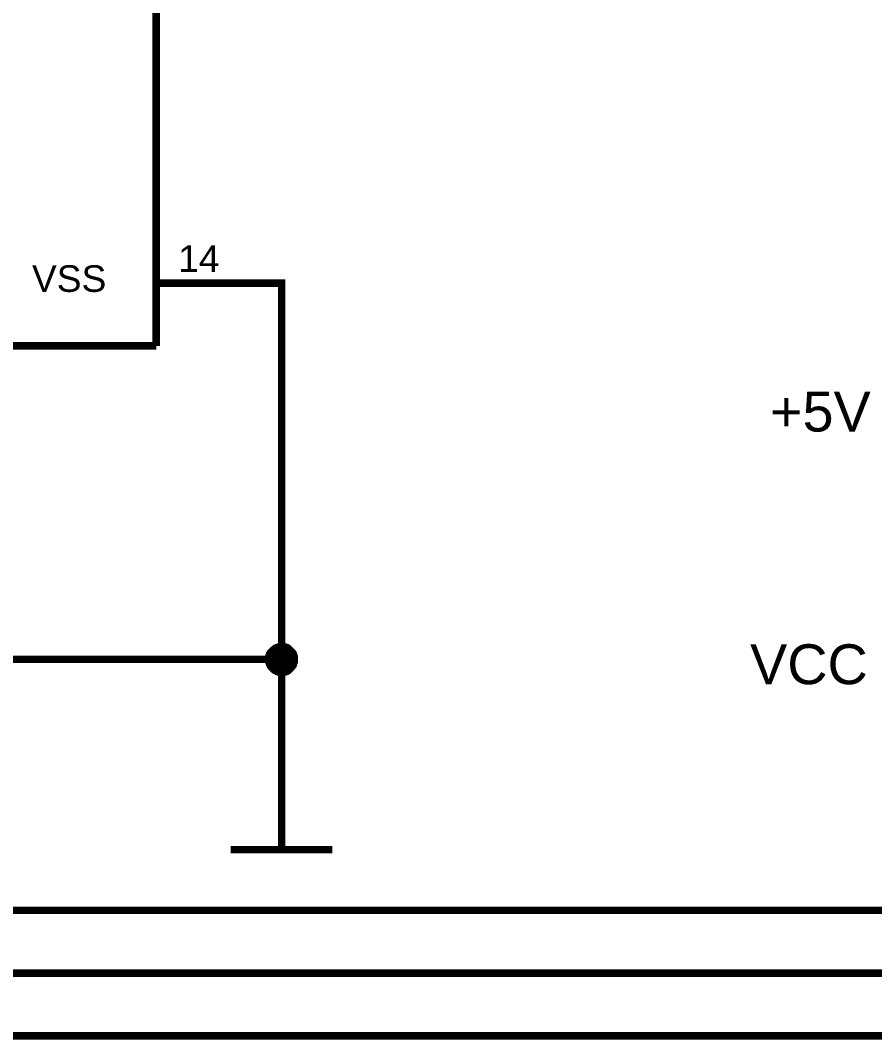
# Model space of a CAD drawing. Header units: millimetres. Extents: x -2024 to 917, y -725 to 13.
# Drawn here: x 806.51 to 840.53, y -313.94 to -273.33 of the extents above; entities that cross this region are included whole.
import ezdxf

# ---------------------------------------------------------------- set-up
doc = ezdxf.new("R2010")
doc.units = ezdxf.units.MM
doc.layers.add('Sheet', color=255, linetype='Continuous')
doc.styles.get("Standard").update_dxf_attribs({"font": 'arial.ttf'})

msp = doc.modelspace()

# ---------------------------------------------------------------- linework, layer by layer
at = {"layer": 'Sheet'}
for points, const_width in [([(811.92, -245.037), (811.92, -286.301)], 0.3), ([(811.92, -283.801), (814.419, -283.801)], 0.3), ([(814.419, -283.801), (816.918, -283.801), (816.918, -298.787), (816.918, -301.287)], 0.3), ([(811.92, -286.301), (794.426, -286.301)], 0.3), ([(816.405, -298.787), (816.405, -298.754), (816.405, -298.737), (816.405, -298.704), (816.422, -298.687), (816.422, -298.654), (816.422, -298.638), (816.438, -298.621), (816.438, -298.588), (816.455, -298.572), (816.472, -298.555), (816.488, -298.522), (816.488, -298.505), (816.505, -298.489), (816.521, -298.472), (816.538, -298.456), (816.554, -298.439), (816.571, -298.423), (816.587, -298.406), (816.621, -298.389), (816.637, -298.373), (816.654, -298.356), (816.67, -298.356), (816.703, -298.34), (816.72, -298.323), (816.736, -298.323), (816.77, -298.307), (816.786, -298.307), (816.819, -298.307), (816.836, -298.29), (816.869, -298.29), (816.885, -298.29), (816.918, -298.29)], 0.3), ([(816.405, -298.787), (816.405, -298.754), (816.405, -298.737), (816.405, -298.704), (816.422, -298.687), (816.422, -298.654), (816.422, -298.638), (816.438, -298.621), (816.438, -298.588), (816.455, -298.572), (816.472, -298.555), (816.488, -298.522), (816.488, -298.505), (816.505, -298.489), (816.521, -298.472), (816.538, -298.456), (816.554, -298.439), (816.571, -298.423), (816.587, -298.406), (816.621, -298.389), (816.637, -298.373), (816.654, -298.356), (816.67, -298.356), (816.703, -298.34), (816.72, -298.323), (816.736, -298.323), (816.77, -298.307), (816.786, -298.307), (816.819, -298.307), (816.836, -298.29), (816.869, -298.29), (816.885, -298.29), (816.918, -298.29)], 0.3), ([(816.405, -298.787), (816.405, -298.754), (816.405, -298.737), (816.405, -298.704), (816.422, -298.687), (816.422, -298.654), (816.422, -298.638), (816.438, -298.621), (816.438, -298.588), (816.455, -298.572), (816.472, -298.555), (816.488, -298.522), (816.488, -298.505), (816.505, -298.489), (816.521, -298.472), (816.538, -298.456), (816.554, -298.439), (816.571, -298.423), (816.587, -298.406), (816.621, -298.389), (816.637, -298.373), (816.654, -298.356), (816.67, -298.356), (816.703, -298.34), (816.72, -298.323), (816.736, -298.323), (816.77, -298.307), (816.786, -298.307), (816.819, -298.307), (816.836, -298.29), (816.869, -298.29), (816.885, -298.29), (816.918, -298.29)], 0.3), ([(816.405, -298.787), (816.405, -298.754), (816.405, -298.737), (816.405, -298.704), (816.422, -298.687), (816.422, -298.654), (816.422, -298.638), (816.438, -298.621), (816.438, -298.588), (816.455, -298.572), (816.472, -298.555), (816.488, -298.522), (816.488, -298.505), (816.505, -298.489), (816.521, -298.472), (816.538, -298.456), (816.554, -298.439), (816.571, -298.423), (816.587, -298.406), (816.621, -298.389), (816.637, -298.373), (816.654, -298.356), (816.67, -298.356), (816.703, -298.34), (816.72, -298.323), (816.736, -298.323), (816.77, -298.307), (816.786, -298.307), (816.819, -298.307), (816.836, -298.29), (816.869, -298.29), (816.885, -298.29), (816.918, -298.29)], 0.3), ([(816.405, -298.787), (816.405, -298.754), (816.405, -298.737), (816.405, -298.704), (816.422, -298.687), (816.422, -298.654), (816.422, -298.638), (816.438, -298.621), (816.438, -298.588), (816.455, -298.572), (816.472, -298.555), (816.488, -298.522), (816.488, -298.505), (816.505, -298.489), (816.521, -298.472), (816.538, -298.456), (816.554, -298.439), (816.571, -298.423), (816.587, -298.406), (816.621, -298.389), (816.637, -298.373), (816.654, -298.356), (816.67, -298.356), (816.703, -298.34), (816.72, -298.323), (816.736, -298.323), (816.77, -298.307), (816.786, -298.307), (816.819, -298.307), (816.836, -298.29), (816.869, -298.29), (816.885, -298.29), (816.918, -298.29)], 0.0991), ([(816.405, -298.787), (816.405, -298.754), (816.405, -298.737), (816.405, -298.704), (816.422, -298.687), (816.422, -298.654), (816.422, -298.638), (816.438, -298.621), (816.438, -298.588), (816.455, -298.572), (816.472, -298.555), (816.488, -298.522), (816.488, -298.505), (816.505, -298.489), (816.521, -298.472), (816.538, -298.456), (816.554, -298.439), (816.571, -298.423), (816.587, -298.406), (816.621, -298.389), (816.637, -298.373), (816.654, -298.356), (816.67, -298.356), (816.703, -298.34), (816.72, -298.323), (816.736, -298.323), (816.77, -298.307), (816.786, -298.307), (816.819, -298.307), (816.836, -298.29), (816.869, -298.29), (816.885, -298.29), (816.918, -298.29)], 0.0991), ([(816.405, -298.787), (816.405, -298.754), (816.405, -298.737), (816.405, -298.704), (816.422, -298.687), (816.422, -298.654), (816.422, -298.638), (816.438, -298.621), (816.438, -298.588), (816.455, -298.572), (816.472, -298.555), (816.488, -298.522), (816.488, -298.505), (816.505, -298.489), (816.521, -298.472), (816.538, -298.456), (816.554, -298.439), (816.571, -298.423), (816.587, -298.406), (816.621, -298.389), (816.637, -298.373), (816.654, -298.356), (816.67, -298.356), (816.703, -298.34), (816.72, -298.323), (816.736, -298.323), (816.77, -298.307), (816.786, -298.307), (816.819, -298.307), (816.836, -298.29), (816.869, -298.29), (816.885, -298.29), (816.918, -298.29)], 0.0991), ([(816.405, -298.787), (816.405, -298.754), (816.405, -298.737), (816.405, -298.704), (816.422, -298.687), (816.422, -298.654), (816.422, -298.638), (816.438, -298.621), (816.438, -298.588), (816.455, -298.572), (816.472, -298.555), (816.488, -298.522), (816.488, -298.505), (816.505, -298.489), (816.521, -298.472), (816.538, -298.456), (816.554, -298.439), (816.571, -298.423), (816.587, -298.406), (816.621, -298.389), (816.637, -298.373), (816.654, -298.356), (816.67, -298.356), (816.703, -298.34), (816.72, -298.323), (816.736, -298.323), (816.77, -298.307), (816.786, -298.307), (816.819, -298.307), (816.836, -298.29), (816.869, -298.29), (816.885, -298.29), (816.918, -298.29)], 0.0991), ([(816.918, -298.29), (816.918, -298.29)], 0.3), ([(816.918, -298.29), (816.952, -298.29), (816.968, -298.29), (817.001, -298.29), (817.018, -298.307), (817.051, -298.307), (817.067, -298.307), (817.084, -298.323), (817.117, -298.323), (817.134, -298.34), (817.15, -298.356), (817.183, -298.356), (817.2, -298.373), (817.216, -298.389), (817.233, -298.406), (817.249, -298.423), (817.266, -298.439), (817.283, -298.456), (817.299, -298.472), (817.316, -298.489), (817.332, -298.505), (817.349, -298.522), (817.349, -298.555), (817.365, -298.572), (817.382, -298.588), (817.382, -298.621), (817.398, -298.638), (817.398, -298.654), (817.398, -298.687), (817.415, -298.704), (817.415, -298.737), (817.415, -298.754), (817.415, -298.787)], 0.3), ([(816.918, -298.29), (816.918, -298.29)], 0.3), ([(816.918, -298.29), (816.952, -298.29), (816.968, -298.29), (817.001, -298.29), (817.018, -298.307), (817.051, -298.307), (817.067, -298.307), (817.084, -298.323), (817.117, -298.323), (817.134, -298.34), (817.15, -298.356), (817.183, -298.356), (817.2, -298.373), (817.216, -298.389), (817.233, -298.406), (817.249, -298.423), (817.266, -298.439), (817.283, -298.456), (817.299, -298.472), (817.316, -298.489), (817.332, -298.505), (817.349, -298.522), (817.349, -298.555), (817.365, -298.572), (817.382, -298.588), (817.382, -298.621), (817.398, -298.638), (817.398, -298.654), (817.398, -298.687), (817.415, -298.704), (817.415, -298.737), (817.415, -298.754), (817.415, -298.787)], 0.3), ([(816.918, -298.29), (816.918, -298.29)], 0.3), ([(816.918, -298.29), (816.952, -298.29), (816.968, -298.29), (817.001, -298.29), (817.018, -298.307), (817.051, -298.307), (817.067, -298.307), (817.084, -298.323), (817.117, -298.323), (817.134, -298.34), (817.15, -298.356), (817.183, -298.356), (817.2, -298.373), (817.216, -298.389), (817.233, -298.406), (817.249, -298.423), (817.266, -298.439), (817.283, -298.456), (817.299, -298.472), (817.316, -298.489), (817.332, -298.505), (817.349, -298.522), (817.349, -298.555), (817.365, -298.572), (817.382, -298.588), (817.382, -298.621), (817.398, -298.638), (817.398, -298.654), (817.398, -298.687), (817.415, -298.704), (817.415, -298.737), (817.415, -298.754), (817.415, -298.787)], 0.3), ([(816.918, -298.29), (816.918, -298.29)], 0.3), ([(816.918, -298.29), (816.952, -298.29), (816.968, -298.29), (817.001, -298.29), (817.018, -298.307), (817.051, -298.307), (817.067, -298.307), (817.084, -298.323), (817.117, -298.323), (817.134, -298.34), (817.15, -298.356), (817.183, -298.356), (817.2, -298.373), (817.216, -298.389), (817.233, -298.406), (817.249, -298.423), (817.266, -298.439), (817.283, -298.456), (817.299, -298.472), (817.316, -298.489), (817.332, -298.505), (817.349, -298.522), (817.349, -298.555), (817.365, -298.572), (817.382, -298.588), (817.382, -298.621), (817.398, -298.638), (817.398, -298.654), (817.398, -298.687), (817.415, -298.704), (817.415, -298.737), (817.415, -298.754), (817.415, -298.787)], 0.3), ([(816.918, -298.29), (816.918, -298.29)], 0.0991), ([(816.918, -298.29), (816.952, -298.29), (816.968, -298.29), (817.001, -298.29), (817.018, -298.307), (817.051, -298.307), (817.067, -298.307), (817.084, -298.323), (817.117, -298.323), (817.134, -298.34), (817.15, -298.356), (817.183, -298.356), (817.2, -298.373), (817.216, -298.389), (817.233, -298.406), (817.249, -298.423), (817.266, -298.439), (817.283, -298.456), (817.299, -298.472), (817.316, -298.489), (817.332, -298.505), (817.349, -298.522), (817.349, -298.555), (817.365, -298.572), (817.382, -298.588), (817.382, -298.621), (817.398, -298.638), (817.398, -298.654), (817.398, -298.687), (817.415, -298.704), (817.415, -298.737), (817.415, -298.754), (817.415, -298.787)], 0.0991), ([(816.918, -298.29), (816.918, -298.29)], 0.0991), ([(816.918, -298.29), (816.952, -298.29), (816.968, -298.29), (817.001, -298.29), (817.018, -298.307), (817.051, -298.307), (817.067, -298.307), (817.084, -298.323), (817.117, -298.323), (817.134, -298.34), (817.15, -298.356), (817.183, -298.356), (817.2, -298.373), (817.216, -298.389), (817.233, -298.406), (817.249, -298.423), (817.266, -298.439), (817.283, -298.456), (817.299, -298.472), (817.316, -298.489), (817.332, -298.505), (817.349, -298.522), (817.349, -298.555), (817.365, -298.572), (817.382, -298.588), (817.382, -298.621), (817.398, -298.638), (817.398, -298.654), (817.398, -298.687), (817.415, -298.704), (817.415, -298.737), (817.415, -298.754), (817.415, -298.787)], 0.0991), ([(816.918, -298.29), (816.918, -298.29)], 0.0991), ([(816.918, -298.29), (816.952, -298.29), (816.968, -298.29), (817.001, -298.29), (817.018, -298.307), (817.051, -298.307), (817.067, -298.307), (817.084, -298.323), (817.117, -298.323), (817.134, -298.34), (817.15, -298.356), (817.183, -298.356), (817.2, -298.373), (817.216, -298.389), (817.233, -298.406), (817.249, -298.423), (817.266, -298.439), (817.283, -298.456), (817.299, -298.472), (817.316, -298.489), (817.332, -298.505), (817.349, -298.522), (817.349, -298.555), (817.365, -298.572), (817.382, -298.588), (817.382, -298.621), (817.398, -298.638), (817.398, -298.654), (817.398, -298.687), (817.415, -298.704), (817.415, -298.737), (817.415, -298.754), (817.415, -298.787)], 0.0991), ([(816.918, -298.29), (816.918, -298.29)], 0.0991), ([(816.918, -298.29), (816.952, -298.29), (816.968, -298.29), (817.001, -298.29), (817.018, -298.307), (817.051, -298.307), (817.067, -298.307), (817.084, -298.323), (817.117, -298.323), (817.134, -298.34), (817.15, -298.356), (817.183, -298.356), (817.2, -298.373), (817.216, -298.389), (817.233, -298.406), (817.249, -298.423), (817.266, -298.439), (817.283, -298.456), (817.299, -298.472), (817.316, -298.489), (817.332, -298.505), (817.349, -298.522), (817.349, -298.555), (817.365, -298.572), (817.382, -298.588), (817.382, -298.621), (817.398, -298.638), (817.398, -298.654), (817.398, -298.687), (817.415, -298.704), (817.415, -298.737), (817.415, -298.754), (817.415, -298.787)], 0.0991), ([(803.926, -298.787), (806.922, -298.787)], 0.3), ([(816.918, -298.787), (806.922, -298.787)], 0.3), ([(816.918, -299.3), (816.885, -299.3), (816.869, -299.3), (816.836, -299.3), (816.819, -299.284), (816.786, -299.284), (816.77, -299.284), (816.736, -299.267), (816.72, -299.267), (816.703, -299.25), (816.67, -299.234), (816.654, -299.217), (816.637, -299.217), (816.621, -299.201), (816.587, -299.184), (816.571, -299.168), (816.554, -299.151), (816.538, -299.135), (816.521, -299.118), (816.505, -299.085), (816.488, -299.068), (816.488, -299.052), (816.472, -299.035), (816.455, -299.002), (816.438, -298.986), (816.438, -298.969), (816.422, -298.936), (816.422, -298.919), (816.422, -298.886), (816.405, -298.87), (816.405, -298.836), (816.405, -298.82), (816.405, -298.787)], 0.3), ([(816.405, -298.787), (816.405, -298.787)], 0.3), ([(816.918, -299.3), (816.885, -299.3), (816.869, -299.3), (816.836, -299.3), (816.819, -299.284), (816.786, -299.284), (816.77, -299.284), (816.736, -299.267), (816.72, -299.267), (816.703, -299.25), (816.67, -299.234), (816.654, -299.217), (816.637, -299.217), (816.621, -299.201), (816.587, -299.184), (816.571, -299.168), (816.554, -299.151), (816.538, -299.135), (816.521, -299.118), (816.505, -299.085), (816.488, -299.068), (816.488, -299.052), (816.472, -299.035), (816.455, -299.002), (816.438, -298.986), (816.438, -298.969), (816.422, -298.936), (816.422, -298.919), (816.422, -298.886), (816.405, -298.87), (816.405, -298.836), (816.405, -298.82), (816.405, -298.787)], 0.3), ([(816.405, -298.787), (816.405, -298.787)], 0.3), ([(816.918, -299.3), (816.885, -299.3), (816.869, -299.3), (816.836, -299.3), (816.819, -299.284), (816.786, -299.284), (816.77, -299.284), (816.736, -299.267), (816.72, -299.267), (816.703, -299.25), (816.67, -299.234), (816.654, -299.217), (816.637, -299.217), (816.621, -299.201), (816.587, -299.184), (816.571, -299.168), (816.554, -299.151), (816.538, -299.135), (816.521, -299.118), (816.505, -299.085), (816.488, -299.068), (816.488, -299.052), (816.472, -299.035), (816.455, -299.002), (816.438, -298.986), (816.438, -298.969), (816.422, -298.936), (816.422, -298.919), (816.422, -298.886), (816.405, -298.87), (816.405, -298.836), (816.405, -298.82), (816.405, -298.787)], 0.3), ([(816.405, -298.787), (816.405, -298.787)], 0.3), ([(816.918, -299.3), (816.885, -299.3), (816.869, -299.3), (816.836, -299.3), (816.819, -299.284), (816.786, -299.284), (816.77, -299.284), (816.736, -299.267), (816.72, -299.267), (816.703, -299.25), (816.67, -299.234), (816.654, -299.217), (816.637, -299.217), (816.621, -299.201), (816.587, -299.184), (816.571, -299.168), (816.554, -299.151), (816.538, -299.135), (816.521, -299.118), (816.505, -299.085), (816.488, -299.068), (816.488, -299.052), (816.472, -299.035), (816.455, -299.002), (816.438, -298.986), (816.438, -298.969), (816.422, -298.936), (816.422, -298.919), (816.422, -298.886), (816.405, -298.87), (816.405, -298.836), (816.405, -298.82), (816.405, -298.787)], 0.3), ([(816.405, -298.787), (816.405, -298.787)], 0.3), ([(816.918, -299.3), (816.885, -299.3), (816.869, -299.3), (816.836, -299.3), (816.819, -299.284), (816.786, -299.284), (816.77, -299.284), (816.736, -299.267), (816.72, -299.267), (816.703, -299.25), (816.67, -299.234), (816.654, -299.217), (816.637, -299.217), (816.621, -299.201), (816.587, -299.184), (816.571, -299.168), (816.554, -299.151), (816.538, -299.135), (816.521, -299.118), (816.505, -299.085), (816.488, -299.068), (816.488, -299.052), (816.472, -299.035), (816.455, -299.002), (816.438, -298.986), (816.438, -298.969), (816.422, -298.936), (816.422, -298.919), (816.422, -298.886), (816.405, -298.87), (816.405, -298.836), (816.405, -298.82), (816.405, -298.787)], 0.0991), ([(816.405, -298.787), (816.405, -298.787)], 0.0991), ([(816.918, -299.3), (816.885, -299.3), (816.869, -299.3), (816.836, -299.3), (816.819, -299.284), (816.786, -299.284), (816.77, -299.284), (816.736, -299.267), (816.72, -299.267), (816.703, -299.25), (816.67, -299.234), (816.654, -299.217), (816.637, -299.217), (816.621, -299.201), (816.587, -299.184), (816.571, -299.168), (816.554, -299.151), (816.538, -299.135), (816.521, -299.118), (816.505, -299.085), (816.488, -299.068), (816.488, -299.052), (816.472, -299.035), (816.455, -299.002), (816.438, -298.986), (816.438, -298.969), (816.422, -298.936), (816.422, -298.919), (816.422, -298.886), (816.405, -298.87), (816.405, -298.836), (816.405, -298.82), (816.405, -298.787)], 0.0991), ([(816.405, -298.787), (816.405, -298.787)], 0.0991), ([(816.918, -299.3), (816.885, -299.3), (816.869, -299.3), (816.836, -299.3), (816.819, -299.284), (816.786, -299.284), (816.77, -299.284), (816.736, -299.267), (816.72, -299.267), (816.703, -299.25), (816.67, -299.234), (816.654, -299.217), (816.637, -299.217), (816.621, -299.201), (816.587, -299.184), (816.571, -299.168), (816.554, -299.151), (816.538, -299.135), (816.521, -299.118), (816.505, -299.085), (816.488, -299.068), (816.488, -299.052), (816.472, -299.035), (816.455, -299.002), (816.438, -298.986), (816.438, -298.969), (816.422, -298.936), (816.422, -298.919), (816.422, -298.886), (816.405, -298.87), (816.405, -298.836), (816.405, -298.82), (816.405, -298.787)], 0.0991), ([(816.405, -298.787), (816.405, -298.787)], 0.0991), ([(816.918, -299.3), (816.885, -299.3), (816.869, -299.3), (816.836, -299.3), (816.819, -299.284), (816.786, -299.284), (816.77, -299.284), (816.736, -299.267), (816.72, -299.267), (816.703, -299.25), (816.67, -299.234), (816.654, -299.217), (816.637, -299.217), (816.621, -299.201), (816.587, -299.184), (816.571, -299.168), (816.554, -299.151), (816.538, -299.135), (816.521, -299.118), (816.505, -299.085), (816.488, -299.068), (816.488, -299.052), (816.472, -299.035), (816.455, -299.002), (816.438, -298.986), (816.438, -298.969), (816.422, -298.936), (816.422, -298.919), (816.422, -298.886), (816.405, -298.87), (816.405, -298.836), (816.405, -298.82), (816.405, -298.787)], 0.0991), ([(816.405, -298.787), (816.405, -298.787)], 0.0991), ([(817.415, -298.787), (817.415, -298.82), (817.415, -298.836), (817.415, -298.87), (817.398, -298.886), (817.398, -298.919), (817.398, -298.936), (817.382, -298.969), (817.382, -298.986), (817.365, -299.002), (817.349, -299.035), (817.349, -299.052), (817.332, -299.068), (817.316, -299.085), (817.299, -299.118), (817.283, -299.135), (817.266, -299.151), (817.249, -299.168), (817.233, -299.184), (817.216, -299.201), (817.2, -299.217), (817.183, -299.217), (817.15, -299.234), (817.134, -299.25), (817.117, -299.267), (817.084, -299.267), (817.067, -299.284), (817.051, -299.284), (817.018, -299.284), (817.001, -299.3), (816.968, -299.3), (816.952, -299.3), (816.918, -299.3)], 0.3), ([(817.415, -298.787), (817.415, -298.82), (817.415, -298.836), (817.415, -298.87), (817.398, -298.886), (817.398, -298.919), (817.398, -298.936), (817.382, -298.969), (817.382, -298.986), (817.365, -299.002), (817.349, -299.035), (817.349, -299.052), (817.332, -299.068), (817.316, -299.085), (817.299, -299.118), (817.283, -299.135), (817.266, -299.151), (817.249, -299.168), (817.233, -299.184), (817.216, -299.201), (817.2, -299.217), (817.183, -299.217), (817.15, -299.234), (817.134, -299.25), (817.117, -299.267), (817.084, -299.267), (817.067, -299.284), (817.051, -299.284), (817.018, -299.284), (817.001, -299.3), (816.968, -299.3), (816.952, -299.3), (816.918, -299.3)], 0.3), ([(817.415, -298.787), (817.415, -298.82), (817.415, -298.836), (817.415, -298.87), (817.398, -298.886), (817.398, -298.919), (817.398, -298.936), (817.382, -298.969), (817.382, -298.986), (817.365, -299.002), (817.349, -299.035), (817.349, -299.052), (817.332, -299.068), (817.316, -299.085), (817.299, -299.118), (817.283, -299.135), (817.266, -299.151), (817.249, -299.168), (817.233, -299.184), (817.216, -299.201), (817.2, -299.217), (817.183, -299.217), (817.15, -299.234), (817.134, -299.25), (817.117, -299.267), (817.084, -299.267), (817.067, -299.284), (817.051, -299.284), (817.018, -299.284), (817.001, -299.3), (816.968, -299.3), (816.952, -299.3), (816.918, -299.3)], 0.3), ([(817.415, -298.787), (817.415, -298.82), (817.415, -298.836), (817.415, -298.87), (817.398, -298.886), (817.398, -298.919), (817.398, -298.936), (817.382, -298.969), (817.382, -298.986), (817.365, -299.002), (817.349, -299.035), (817.349, -299.052), (817.332, -299.068), (817.316, -299.085), (817.299, -299.118), (817.283, -299.135), (817.266, -299.151), (817.249, -299.168), (817.233, -299.184), (817.216, -299.201), (817.2, -299.217), (817.183, -299.217), (817.15, -299.234), (817.134, -299.25), (817.117, -299.267), (817.084, -299.267), (817.067, -299.284), (817.051, -299.284), (817.018, -299.284), (817.001, -299.3), (816.968, -299.3), (816.952, -299.3), (816.918, -299.3)], 0.3), ([(817.415, -298.787), (817.415, -298.82), (817.415, -298.836), (817.415, -298.87), (817.398, -298.886), (817.398, -298.919), (817.398, -298.936), (817.382, -298.969), (817.382, -298.986), (817.365, -299.002), (817.349, -299.035), (817.349, -299.052), (817.332, -299.068), (817.316, -299.085), (817.299, -299.118), (817.283, -299.135), (817.266, -299.151), (817.249, -299.168), (817.233, -299.184), (817.216, -299.201), (817.2, -299.217), (817.183, -299.217), (817.15, -299.234), (817.134, -299.25), (817.117, -299.267), (817.084, -299.267), (817.067, -299.284), (817.051, -299.284), (817.018, -299.284), (817.001, -299.3), (816.968, -299.3), (816.952, -299.3), (816.918, -299.3)], 0.0991), ([(817.415, -298.787), (817.415, -298.82), (817.415, -298.836), (817.415, -298.87), (817.398, -298.886), (817.398, -298.919), (817.398, -298.936), (817.382, -298.969), (817.382, -298.986), (817.365, -299.002), (817.349, -299.035), (817.349, -299.052), (817.332, -299.068), (817.316, -299.085), (817.299, -299.118), (817.283, -299.135), (817.266, -299.151), (817.249, -299.168), (817.233, -299.184), (817.216, -299.201), (817.2, -299.217), (817.183, -299.217), (817.15, -299.234), (817.134, -299.25), (817.117, -299.267), (817.084, -299.267), (817.067, -299.284), (817.051, -299.284), (817.018, -299.284), (817.001, -299.3), (816.968, -299.3), (816.952, -299.3), (816.918, -299.3)], 0.0991), ([(817.415, -298.787), (817.415, -298.82), (817.415, -298.836), (817.415, -298.87), (817.398, -298.886), (817.398, -298.919), (817.398, -298.936), (817.382, -298.969), (817.382, -298.986), (817.365, -299.002), (817.349, -299.035), (817.349, -299.052), (817.332, -299.068), (817.316, -299.085), (817.299, -299.118), (817.283, -299.135), (817.266, -299.151), (817.249, -299.168), (817.233, -299.184), (817.216, -299.201), (817.2, -299.217), (817.183, -299.217), (817.15, -299.234), (817.134, -299.25), (817.117, -299.267), (817.084, -299.267), (817.067, -299.284), (817.051, -299.284), (817.018, -299.284), (817.001, -299.3), (816.968, -299.3), (816.952, -299.3), (816.918, -299.3)], 0.0991), ([(817.415, -298.787), (817.415, -298.82), (817.415, -298.836), (817.415, -298.87), (817.398, -298.886), (817.398, -298.919), (817.398, -298.936), (817.382, -298.969), (817.382, -298.986), (817.365, -299.002), (817.349, -299.035), (817.349, -299.052), (817.332, -299.068), (817.316, -299.085), (817.299, -299.118), (817.283, -299.135), (817.266, -299.151), (817.249, -299.168), (817.233, -299.184), (817.216, -299.201), (817.2, -299.217), (817.183, -299.217), (817.15, -299.234), (817.134, -299.25), (817.117, -299.267), (817.084, -299.267), (817.067, -299.284), (817.051, -299.284), (817.018, -299.284), (817.001, -299.3), (816.968, -299.3), (816.952, -299.3), (816.918, -299.3)], 0.0991), ([(817.415, -298.787), (817.415, -298.787), (817.415, -298.787), (817.415, -298.787), (817.415, -298.787), (817.415, -298.787), (817.415, -298.787), (817.415, -298.787), (817.415, -298.787), (817.415, -298.787), (817.415, -298.787), (817.415, -298.787), (817.415, -298.787), (817.415, -298.787), (817.415, -298.787), (817.415, -298.787), (817.415, -298.787), (817.415, -298.787), (817.415, -298.787), (817.415, -298.787), (817.415, -298.787), (817.415, -298.787), (817.415, -298.787), (817.415, -298.787), (817.415, -298.787), (817.415, -298.787), (817.415, -298.787), (817.415, -298.787), (817.415, -298.787), (817.415, -298.787), (817.415, -298.787), (817.415, -298.787), (817.415, -298.787)], 0.3), ([(817.415, -298.787), (817.415, -298.787)], 0.3), ([(817.415, -298.787), (817.415, -298.787), (817.415, -298.787), (817.415, -298.787), (817.415, -298.787), (817.415, -298.787), (817.415, -298.787), (817.415, -298.787), (817.415, -298.787), (817.415, -298.787), (817.415, -298.787), (817.415, -298.787), (817.415, -298.787), (817.415, -298.787), (817.415, -298.787), (817.415, -298.787), (817.415, -298.787), (817.415, -298.787), (817.415, -298.787), (817.415, -298.787), (817.415, -298.787), (817.415, -298.787), (817.415, -298.787), (817.415, -298.787), (817.415, -298.787), (817.415, -298.787), (817.415, -298.787), (817.415, -298.787), (817.415, -298.787), (817.415, -298.787), (817.415, -298.787), (817.415, -298.787), (817.415, -298.787)], 0.3), ([(817.415, -298.787), (817.415, -298.787)], 0.3), ([(817.415, -298.787), (817.415, -298.787), (817.415, -298.787), (817.415, -298.787), (817.415, -298.787), (817.415, -298.787), (817.415, -298.787), (817.415, -298.787), (817.415, -298.787), (817.415, -298.787), (817.415, -298.787), (817.415, -298.787), (817.415, -298.787), (817.415, -298.787), (817.415, -298.787), (817.415, -298.787), (817.415, -298.787), (817.415, -298.787), (817.415, -298.787), (817.415, -298.787), (817.415, -298.787), (817.415, -298.787), (817.415, -298.787), (817.415, -298.787), (817.415, -298.787), (817.415, -298.787), (817.415, -298.787), (817.415, -298.787), (817.415, -298.787), (817.415, -298.787), (817.415, -298.787), (817.415, -298.787), (817.415, -298.787)], 0.3), ([(817.415, -298.787), (817.415, -298.787)], 0.3), ([(817.415, -298.787), (817.415, -298.787), (817.415, -298.787), (817.415, -298.787), (817.415, -298.787), (817.415, -298.787), (817.415, -298.787), (817.415, -298.787), (817.415, -298.787), (817.415, -298.787), (817.415, -298.787), (817.415, -298.787), (817.415, -298.787), (817.415, -298.787), (817.415, -298.787), (817.415, -298.787), (817.415, -298.787), (817.415, -298.787), (817.415, -298.787), (817.415, -298.787), (817.415, -298.787), (817.415, -298.787), (817.415, -298.787), (817.415, -298.787), (817.415, -298.787), (817.415, -298.787), (817.415, -298.787), (817.415, -298.787), (817.415, -298.787), (817.415, -298.787), (817.415, -298.787), (817.415, -298.787), (817.415, -298.787)], 0.3), ([(817.415, -298.787), (817.415, -298.787)], 0.3), ([(817.415, -298.787), (817.415, -298.787), (817.415, -298.787), (817.415, -298.787), (817.415, -298.787), (817.415, -298.787), (817.415, -298.787), (817.415, -298.787), (817.415, -298.787), (817.415, -298.787), (817.415, -298.787), (817.415, -298.787), (817.415, -298.787), (817.415, -298.787), (817.415, -298.787), (817.415, -298.787), (817.415, -298.787), (817.415, -298.787), (817.415, -298.787), (817.415, -298.787), (817.415, -298.787), (817.415, -298.787), (817.415, -298.787), (817.415, -298.787), (817.415, -298.787), (817.415, -298.787), (817.415, -298.787), (817.415, -298.787), (817.415, -298.787), (817.415, -298.787), (817.415, -298.787), (817.415, -298.787), (817.415, -298.787)], 0.0991), ([(817.415, -298.787), (817.415, -298.787)], 0.0991), ([(817.415, -298.787), (817.415, -298.787), (817.415, -298.787), (817.415, -298.787), (817.415, -298.787), (817.415, -298.787), (817.415, -298.787), (817.415, -298.787), (817.415, -298.787), (817.415, -298.787), (817.415, -298.787), (817.415, -298.787), (817.415, -298.787), (817.415, -298.787), (817.415, -298.787), (817.415, -298.787), (817.415, -298.787), (817.415, -298.787), (817.415, -298.787), (817.415, -298.787), (817.415, -298.787), (817.415, -298.787), (817.415, -298.787), (817.415, -298.787), (817.415, -298.787), (817.415, -298.787), (817.415, -298.787), (817.415, -298.787), (817.415, -298.787), (817.415, -298.787), (817.415, -298.787), (817.415, -298.787), (817.415, -298.787)], 0.0991), ([(817.415, -298.787), (817.415, -298.787)], 0.0991), ([(817.415, -298.787), (817.415, -298.787), (817.415, -298.787), (817.415, -298.787), (817.415, -298.787), (817.415, -298.787), (817.415, -298.787), (817.415, -298.787), (817.415, -298.787), (817.415, -298.787), (817.415, -298.787), (817.415, -298.787), (817.415, -298.787), (817.415, -298.787), (817.415, -298.787), (817.415, -298.787), (817.415, -298.787), (817.415, -298.787), (817.415, -298.787), (817.415, -298.787), (817.415, -298.787), (817.415, -298.787), (817.415, -298.787), (817.415, -298.787), (817.415, -298.787), (817.415, -298.787), (817.415, -298.787), (817.415, -298.787), (817.415, -298.787), (817.415, -298.787), (817.415, -298.787), (817.415, -298.787), (817.415, -298.787)], 0.0991), ([(817.415, -298.787), (817.415, -298.787)], 0.0991), ([(817.415, -298.787), (817.415, -298.787), (817.415, -298.787), (817.415, -298.787), (817.415, -298.787), (817.415, -298.787), (817.415, -298.787), (817.415, -298.787), (817.415, -298.787), (817.415, -298.787), (817.415, -298.787), (817.415, -298.787), (817.415, -298.787), (817.415, -298.787), (817.415, -298.787), (817.415, -298.787), (817.415, -298.787), (817.415, -298.787), (817.415, -298.787), (817.415, -298.787), (817.415, -298.787), (817.415, -298.787), (817.415, -298.787), (817.415, -298.787), (817.415, -298.787), (817.415, -298.787), (817.415, -298.787), (817.415, -298.787), (817.415, -298.787), (817.415, -298.787), (817.415, -298.787), (817.415, -298.787), (817.415, -298.787)], 0.0991), ([(817.415, -298.787), (817.415, -298.787)], 0.0991), ([(816.918, -301.287), (816.918, -306.371)], 0.3), ([(814.883, -306.371), (818.938, -306.371)], 0.3), ([(876.883, -308.788), (743.2, -308.788), (602.019, -308.788)], 0.3), ([(876.883, -311.289), (751.939, -311.289), (602.019, -311.289)], 0.3), ([(876.883, -313.789), (734.461, -313.789), (602.019, -313.789)], 0.3)]:
    msp.add_lwpolyline(points, dxfattribs=dict(at, const_width=const_width))
at = {"layer": 'Sheet', "const_width": 0.508}
msp.add_lwpolyline([(816.689, -298.786, 1), (817.197, -298.786, 1)], format="xyb", close=True, dxfattribs=at)

# ---------------------------------------------------------------- texts
at = {"layer": 'Sheet'}
for s, height, p in [('14', 1.0598, (812.797, -283.354)), ('VSS', 1.0598, (806.971, -284.149)), ('+5V', 1.5897, (836.366, -289.713)), ('VCC', 1.5897, (835.572, -299.78))]:
    msp.add_text(s, height=height, dxfattribs=at).set_placement(p)

doc.saveas('drawing.dxf')
